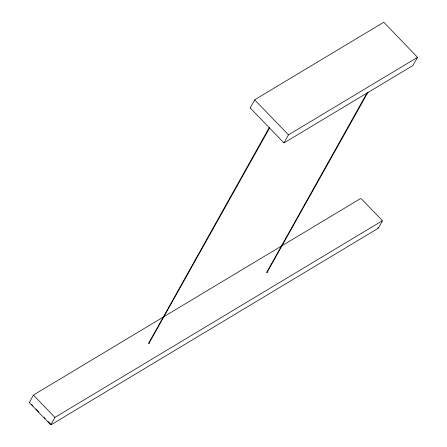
<?xml version="1.0" encoding="UTF-8"?>
<svg xmlns="http://www.w3.org/2000/svg" width="447" height="447" viewBox="0 0 447 447"><rect width="100%" height="100%" fill="white"/><g stroke="black" fill="none" stroke-linecap="round" stroke-linejoin="round"><path stroke-width="0.67" d="M29.48 402.456L33.084 395.589L33.938 394.74L360.338 198.686L361.478 198.937L381.95 220.164L382.241 221.271L378.665 227.668L377.81 228.523L51.411 424.577L50.271 424.32L29.793 403.099L29.48 402.456L29.787 402.166M250.242 107.844L254.879 99.659L383.532 22.384L384.046 22.501L417.52 57.339L412.877 65.525L284.231 142.8L283.711 142.682L250.381 108.135L250.376 107.71M382.263 220.807L54.936 417.414L50.897 424.65M417.52 57.339L288.449 134.865L283.996 142.833M50.662 423.946L48.019 421.499M269.463 128.255L148.918 343.43L148.728 343.117L269.284 127.412M368.132 92.06L267.004 272.508L266.809 272.195L366.931 93.049M148.728 343.117L149.248 343.346M266.809 272.195L267.328 272.424M288.449 134.865L254.695 99.877M54.936 417.414L33.525 395.221M31.653 404.535L33.095 406.032M35.983 409.027L38.872 412.017M44.169 417.509L45.13 418.509M377.804 227.59L378.218 228.043"/></g></svg>
